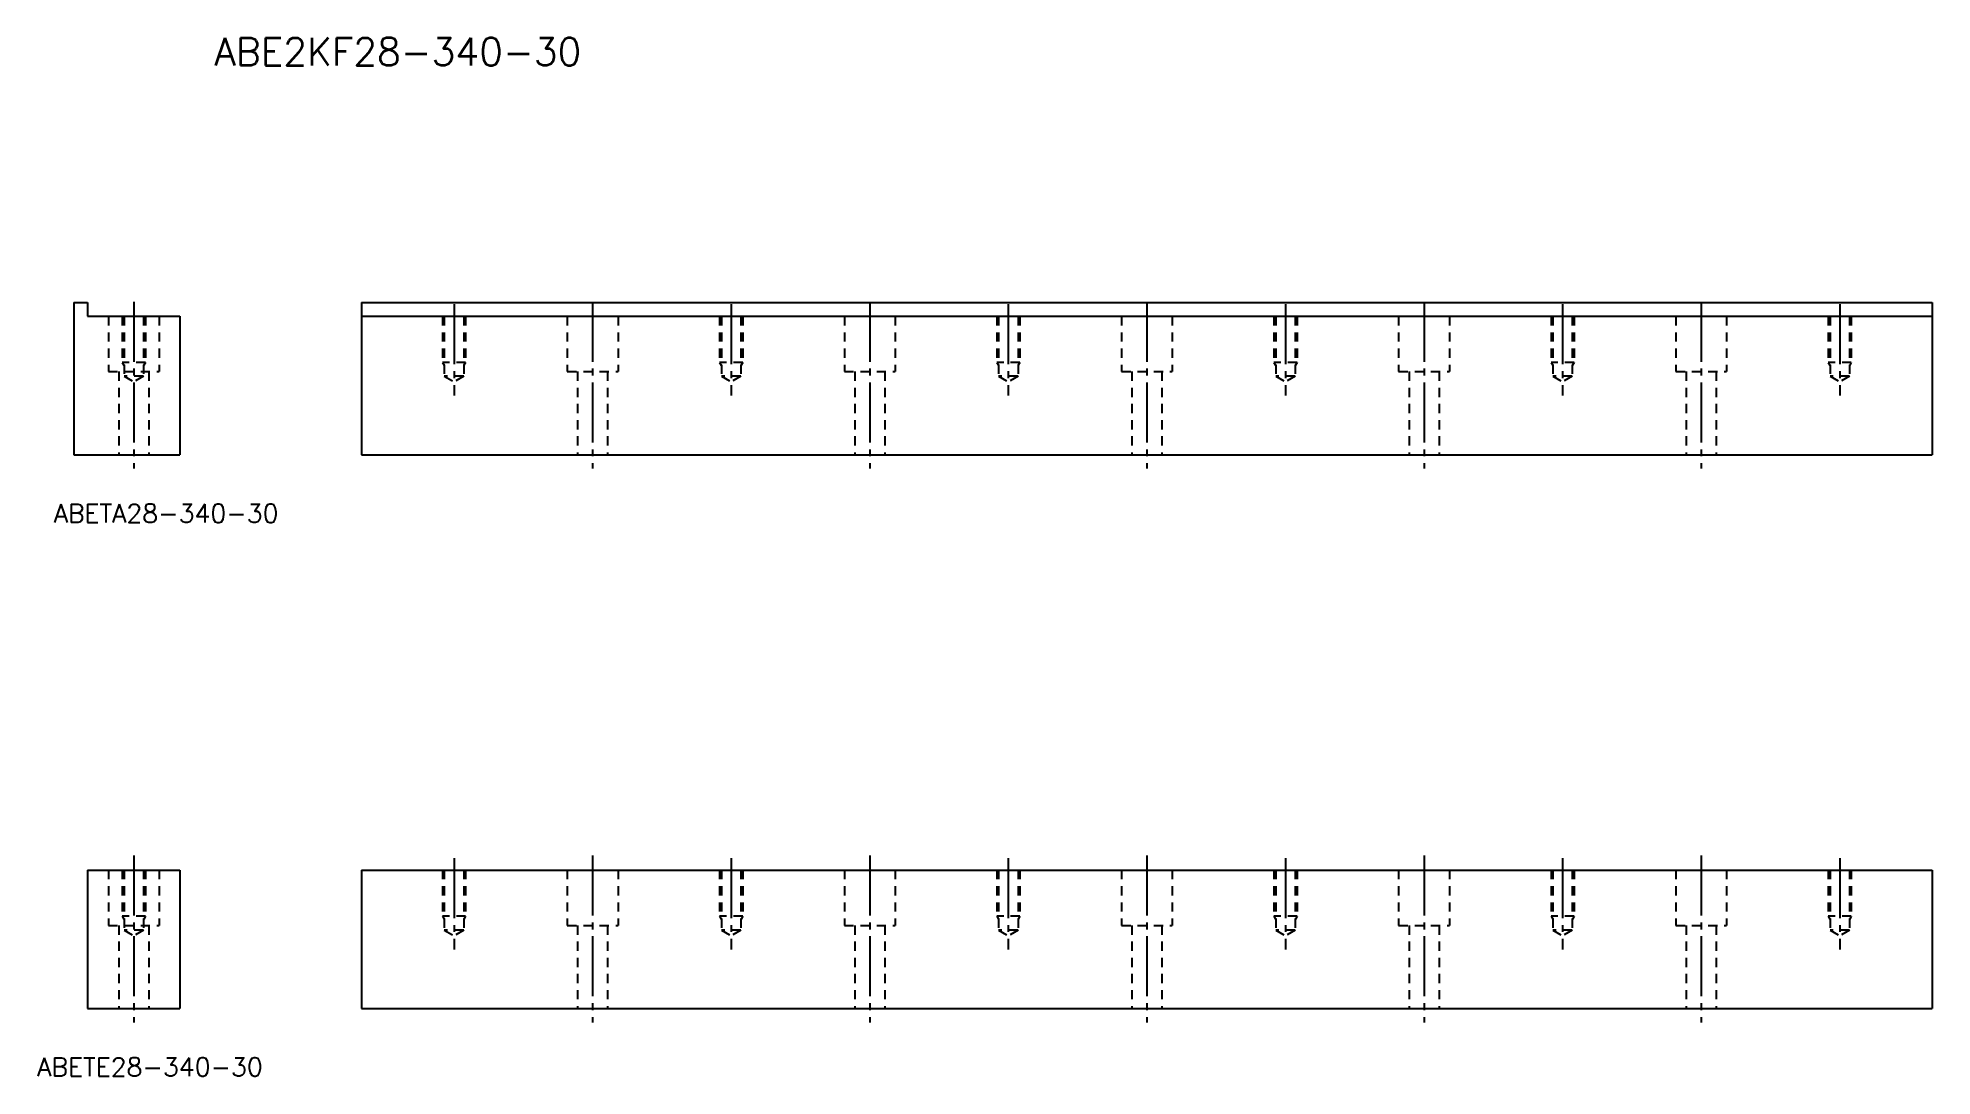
# Model space of a CAD drawing. Extents: x -15 to 395, y 845 to 1070.
import ezdxf

# ---------------------------------------------------------------- set-up
doc = ezdxf.new("R2010")
doc.units = 0
doc.header["$MEASUREMENT"] = 0
doc.linetypes.add('CENTER', pattern=[17.5, 13, -1.5, 1.5, -1.5])
doc.linetypes.add('DASHED', pattern=[3.5, 2, -1.5])
doc.layers.get('0').update_dxf_attribs({"linetype": 'CONTINUOUS'})
doc.layers.add('CENTER', color=1, linetype='CENTER')
doc.styles.get("Standard").update_dxf_attribs({"font": 'txt.shx', "bigfont": '@extfont2.shx'})

msp = doc.modelspace()

# ---------------------------------------------------------------- linework, layer by layer
at = {"color": 7, "linetype": 'Continuous'}
for p, q in [((-7.5, 1013.03), (-4.5, 1013.03)), ((-7.5, 1013.03), (-7.5, 980.03)), ((-4.5, 1013.03), (-4.5, 1010.03)), ((54.83, 1013.03), (394.83, 1013.03)), ((54.83, 1013.03), (54.83, 980.03)), ((394.83, 1013.03), (394.83, 980.03)), ((-4.5, 1010.03), (15.5, 1010.03)), ((15.5, 1010.03), (15.5, 980.03)), ((54.83, 1010.03), (394.83, 1010.03)), ((-7.5, 980.03), (15.5, 980.03)), ((54.83, 980.03), (394.83, 980.03)), ((-4.5, 890.03), (-4.5, 860.03)), ((-4.5, 890.03), (15.5, 890.03)), ((15.5, 890.03), (15.5, 860.03)), ((54.83, 890.03), (394.83, 890.03)), ((54.83, 890.03), (54.83, 860.03)), ((394.83, 890.03), (394.83, 860.03)), ((-4.5, 860.03), (15.5, 860.03)), ((54.83, 860.03), (394.83, 860.03))]:
    msp.add_line(p, q, dxfattribs=at)
at = {"color": 3, "linetype": 'DASHED'}
for p, q in [((0, 1010.03), (0, 998.03)), ((3, 1010.03), (3, 1000.03)), ((3.4, 1010.03), (3.4, 997.03)), ((7.6, 1010.03), (7.6, 997.03)), ((8, 1010.03), (8, 1000.03)), ((11, 1010.03), (11, 998.03)), ((72.33, 1010.03), (72.33, 1000.03)), ((72.73, 1010.03), (72.73, 997.03)), ((76.93, 1010.03), (76.93, 997.03)), ((77.33, 1010.03), (77.33, 1000.03)), ((99.33, 1010.03), (99.33, 998.03)), ((110.33, 1010.03), (110.33, 998.03)), ((132.33, 1010.03), (132.33, 1000.03)), ((132.73, 1010.03), (132.73, 997.03)), ((136.93, 1010.03), (136.93, 997.03)), ((137.33, 1010.03), (137.33, 1000.03)), ((159.33, 1010.03), (159.33, 998.03)), ((170.33, 1010.03), (170.33, 998.03)), ((192.33, 1010.03), (192.33, 1000.03)), ((192.73, 1010.03), (192.73, 997.03)), ((196.93, 1010.03), (196.93, 997.03)), ((197.33, 1010.03), (197.33, 1000.03)), ((219.33, 1010.03), (219.33, 998.03)), ((230.33, 1010.03), (230.33, 998.03)), ((252.33, 1010.03), (252.33, 1000.03)), ((252.73, 1010.03), (252.73, 997.03)), ((256.93, 1010.03), (256.93, 997.03)), ((257.33, 1010.03), (257.33, 1000.03)), ((279.33, 1010.03), (279.33, 998.03)), ((290.33, 1010.03), (290.33, 998.03)), ((312.33, 1010.03), (312.33, 1000.03)), ((312.73, 1010.03), (312.73, 997.03)), ((316.93, 1010.03), (316.93, 997.03)), ((317.33, 1010.03), (317.33, 1000.03)), ((339.33, 1010.03), (339.33, 998.03)), ((350.33, 1010.03), (350.33, 998.03)), ((372.33, 1010.03), (372.33, 1000.03)), ((372.73, 1010.03), (372.73, 997.03)), ((376.93, 1010.03), (376.93, 997.03)), ((377.33, 1010.03), (377.33, 1000.03)), ((0, 998.03), (11, 998.03)), ((2.25, 998.03), (2.25, 980.03)), ((3, 1000.03), (3.35, 999.42)), ((8, 1000.03), (3, 1000.03)), ((7.6, 997.03), (3.4, 997.03)), ((3.4, 997.03), (5.5, 995.82)), ((7.6, 997.03), (5.5, 995.82)), ((8, 1000.03), (7.65, 999.42)), ((8.75, 998.03), (8.75, 980.03)), ((77.33, 1000.03), (72.33, 1000.03)), ((72.33, 1000.03), (72.68, 999.42)), ((72.73, 997.03), (74.83, 995.82)), ((76.93, 997.03), (72.73, 997.03)), ((76.93, 997.03), (74.83, 995.82)), ((77.33, 1000.03), (76.98, 999.42)), ((99.33, 998.03), (110.33, 998.03)), ((101.58, 998.03), (101.58, 980.03)), ((108.08, 998.03), (108.08, 980.03)), ((132.33, 1000.03), (132.68, 999.42)), ((137.33, 1000.03), (132.33, 1000.03)), ((136.93, 997.03), (132.73, 997.03)), ((132.73, 997.03), (134.83, 995.82)), ((136.93, 997.03), (134.83, 995.82)), ((137.33, 1000.03), (136.98, 999.42)), ((159.33, 998.03), (170.33, 998.03)), ((161.58, 998.03), (161.58, 980.03)), ((168.08, 998.03), (168.08, 980.03)), ((197.33, 1000.03), (192.33, 1000.03)), ((192.33, 1000.03), (192.68, 999.42)), ((192.73, 997.03), (194.83, 995.82)), ((196.93, 997.03), (192.73, 997.03)), ((196.93, 997.03), (194.83, 995.82)), ((197.33, 1000.03), (196.98, 999.42)), ((219.33, 998.03), (230.33, 998.03)), ((221.58, 998.03), (221.58, 980.03)), ((228.08, 998.03), (228.08, 980.03)), ((252.33, 1000.03), (252.68, 999.42)), ((257.33, 1000.03), (252.33, 1000.03)), ((256.93, 997.03), (252.73, 997.03)), ((252.73, 997.03), (254.83, 995.82)), ((256.93, 997.03), (254.83, 995.82)), ((257.33, 1000.03), (256.98, 999.42)), ((279.33, 998.03), (290.33, 998.03)), ((281.58, 998.03), (281.58, 980.03)), ((288.08, 998.03), (288.08, 980.03)), ((317.33, 1000.03), (312.33, 1000.03)), ((312.33, 1000.03), (312.68, 999.42)), ((312.73, 997.03), (314.83, 995.82)), ((316.93, 997.03), (312.73, 997.03)), ((316.93, 997.03), (314.83, 995.82)), ((317.33, 1000.03), (316.98, 999.42)), ((339.33, 998.03), (350.33, 998.03)), ((341.58, 998.03), (341.58, 980.03)), ((348.08, 998.03), (348.08, 980.03)), ((372.33, 1000.03), (372.68, 999.42)), ((377.33, 1000.03), (372.33, 1000.03)), ((376.93, 997.03), (372.73, 997.03)), ((372.73, 997.03), (374.83, 995.82)), ((376.93, 997.03), (374.83, 995.82)), ((377.33, 1000.03), (376.98, 999.42)), ((0, 890.03), (0, 878.03)), ((3, 890.03), (3, 880.03)), ((3.4, 890.03), (3.4, 877.03)), ((7.6, 890.03), (7.6, 877.03)), ((8, 890.03), (8, 880.03)), ((11, 890.03), (11, 878.03)), ((72.33, 890.03), (72.33, 880.03)), ((72.73, 890.03), (72.73, 877.03)), ((76.93, 890.03), (76.93, 877.03)), ((77.33, 890.03), (77.33, 880.03)), ((99.33, 890.03), (99.33, 878.03)), ((110.33, 890.03), (110.33, 878.03)), ((132.33, 890.03), (132.33, 880.03)), ((132.73, 890.03), (132.73, 877.03)), ((136.93, 890.03), (136.93, 877.03)), ((137.33, 890.03), (137.33, 880.03)), ((159.33, 890.03), (159.33, 878.03)), ((170.33, 890.03), (170.33, 878.03)), ((192.33, 890.03), (192.33, 880.03)), ((192.73, 890.03), (192.73, 877.03)), ((196.93, 890.03), (196.93, 877.03)), ((197.33, 890.03), (197.33, 880.03)), ((219.33, 890.03), (219.33, 878.03)), ((230.33, 890.03), (230.33, 878.03)), ((252.33, 890.03), (252.33, 880.03)), ((252.73, 890.03), (252.73, 877.03)), ((256.93, 890.03), (256.93, 877.03)), ((257.33, 890.03), (257.33, 880.03)), ((279.33, 890.03), (279.33, 878.03)), ((290.33, 890.03), (290.33, 878.03)), ((312.33, 890.03), (312.33, 880.03)), ((312.73, 890.03), (312.73, 877.03)), ((316.93, 890.03), (316.93, 877.03)), ((317.33, 890.03), (317.33, 880.03)), ((339.33, 890.03), (339.33, 878.03)), ((350.33, 890.03), (350.33, 878.03)), ((372.33, 890.03), (372.33, 880.03)), ((372.73, 890.03), (372.73, 877.03)), ((376.93, 890.03), (376.93, 877.03)), ((377.33, 890.03), (377.33, 880.03)), ((0, 878.03), (11, 878.03)), ((2.25, 878.03), (2.25, 860.03)), ((3, 880.03), (3.35, 879.42)), ((8, 880.03), (3, 880.03)), ((8, 880.03), (7.65, 879.42)), ((8.75, 878.03), (8.75, 860.03)), ((77.33, 880.03), (72.33, 880.03)), ((72.33, 880.03), (72.68, 879.42)), ((77.33, 880.03), (76.98, 879.42)), ((99.33, 878.03), (110.33, 878.03)), ((101.58, 878.03), (101.58, 860.03)), ((108.08, 878.03), (108.08, 860.03)), ((132.33, 880.03), (132.68, 879.42)), ((137.33, 880.03), (132.33, 880.03)), ((137.33, 880.03), (136.98, 879.42)), ((159.33, 878.03), (170.33, 878.03)), ((161.58, 878.03), (161.58, 860.03)), ((168.08, 878.03), (168.08, 860.03)), ((197.33, 880.03), (192.33, 880.03)), ((192.33, 880.03), (192.68, 879.42)), ((197.33, 880.03), (196.98, 879.42)), ((219.33, 878.03), (230.33, 878.03)), ((221.58, 878.03), (221.58, 860.03)), ((228.08, 878.03), (228.08, 860.03)), ((252.33, 880.03), (252.68, 879.42)), ((257.33, 880.03), (252.33, 880.03)), ((257.33, 880.03), (256.98, 879.42)), ((279.33, 878.03), (290.33, 878.03)), ((281.58, 878.03), (281.58, 860.03)), ((288.08, 878.03), (288.08, 860.03)), ((317.33, 880.03), (312.33, 880.03)), ((312.33, 880.03), (312.68, 879.42)), ((317.33, 880.03), (316.98, 879.42)), ((339.33, 878.03), (350.33, 878.03)), ((341.58, 878.03), (341.58, 860.03)), ((348.08, 878.03), (348.08, 860.03)), ((372.33, 880.03), (372.68, 879.42)), ((377.33, 880.03), (372.33, 880.03)), ((377.33, 880.03), (376.98, 879.42)), ((7.6, 877.03), (3.4, 877.03)), ((3.4, 877.03), (5.5, 875.82)), ((7.6, 877.03), (5.5, 875.82)), ((72.73, 877.03), (74.83, 875.82)), ((76.93, 877.03), (72.73, 877.03)), ((76.93, 877.03), (74.83, 875.82)), ((136.93, 877.03), (132.73, 877.03)), ((132.73, 877.03), (134.83, 875.82)), ((136.93, 877.03), (134.83, 875.82)), ((192.73, 877.03), (194.83, 875.82)), ((196.93, 877.03), (192.73, 877.03)), ((196.93, 877.03), (194.83, 875.82)), ((256.93, 877.03), (252.73, 877.03)), ((252.73, 877.03), (254.83, 875.82)), ((256.93, 877.03), (254.83, 875.82)), ((312.73, 877.03), (314.83, 875.82)), ((316.93, 877.03), (312.73, 877.03)), ((316.93, 877.03), (314.83, 875.82)), ((376.93, 877.03), (372.73, 877.03)), ((372.73, 877.03), (374.83, 875.82)), ((376.93, 877.03), (374.83, 875.82))]:
    msp.add_line(p, q, dxfattribs=at)
at = {"layer": 'CENTER', "color": 1, "linetype": 'CENTER'}
for p, q in [((5.5, 1013.19), (5.5, 977.02)), ((104.83, 1013.19), (104.83, 977.02)), ((164.83, 1013.19), (164.83, 977.02)), ((224.83, 1013.19), (224.83, 977.02)), ((284.83, 1013.19), (284.83, 977.02)), ((344.83, 1013.19), (344.83, 977.02)), ((74.83, 1012.63), (74.83, 992.85)), ((134.83, 1012.63), (134.83, 992.85)), ((194.83, 1012.63), (194.83, 992.85)), ((254.83, 1012.63), (254.83, 992.85)), ((314.83, 1012.63), (314.83, 992.85)), ((374.83, 1012.63), (374.83, 992.85)), ((5.5, 893.19), (5.5, 857.02)), ((74.83, 892.63), (74.83, 872.85)), ((104.83, 893.19), (104.83, 857.02)), ((134.83, 892.63), (134.83, 872.85)), ((164.83, 893.19), (164.83, 857.02)), ((194.83, 892.63), (194.83, 872.85)), ((224.83, 893.19), (224.83, 857.02)), ((254.83, 892.63), (254.83, 872.85)), ((284.83, 893.19), (284.83, 857.02)), ((314.83, 892.63), (314.83, 872.85)), ((344.83, 893.19), (344.83, 857.02)), ((374.83, 892.63), (374.83, 872.85))]:
    msp.add_line(p, q, dxfattribs=at)

# ---------------------------------------------------------------- texts
at = {"color": 7, "linetype": 'Continuous'}
for s, height, p in [('ABE2KF28-340-30', 6, (22.93, 1064.35)), ('ABETA28-340-30', 4, (-11.86, 965.33)), ('ABETE28-340-30', 4, (-15.43, 845.39))]:
    msp.add_text(s, height=height, dxfattribs=at).set_placement(p)

doc.saveas('drawing.dxf')
